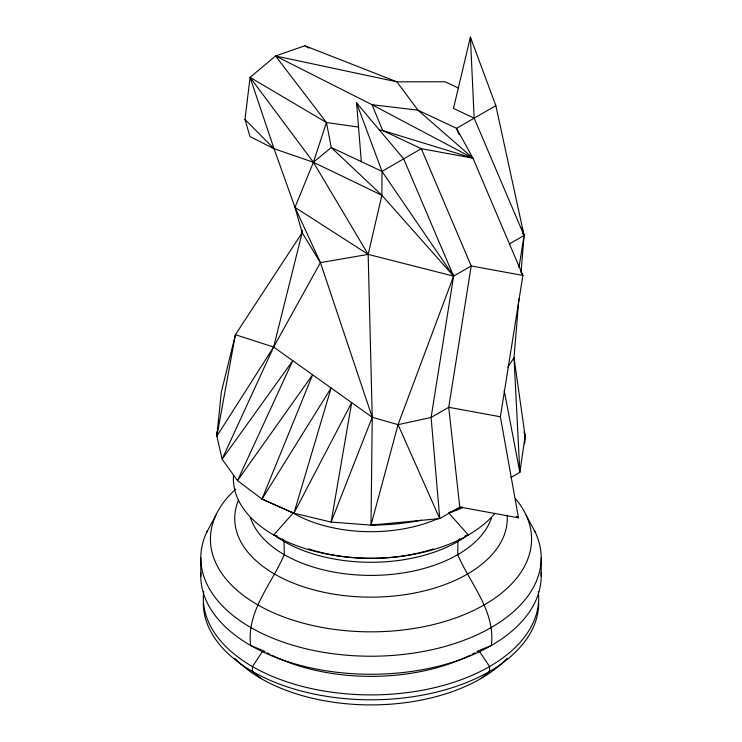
<?xml version="1.0" encoding="UTF-8"?>
<svg xmlns="http://www.w3.org/2000/svg" width="742" height="742" viewBox="0 0 742 742"><rect width="100%" height="100%" fill="white"/><g stroke="black" fill="none" stroke-linecap="round" stroke-linejoin="round"><path stroke-width="1.11" d="M302.161 230.4L302.152 232.7L273.631 347.052L222.118 459.159L237.514 480.621L262.009 499.051L293.155 513.084L273.687 534.991L276.914 535.798M421.373 520.225A154.132 88.984 0 0 1 371 525.113L372.243 417.264L368.162 254.385L381.889 195.294L382 171.374L356.568 102.832L403.685 158.853L453.603 276.135L431.102 417.468L439.756 518.602L371 525.113L331.108 522.08L293.934 513.195L262.009 499.051L312.605 374.803L237.514 480.621L292.793 360.695L222.118 459.159L216.868 436.129A154.132 88.984 0 0 1 217.054 431.714M302.337 230.437L302.152 232.7L235.4 334.707L221.255 392.453L216.868 436.129L273.631 347.052L320.433 262.631L368.162 254.385L453.603 276.135L471.216 265.961L522.878 275.44L500.377 416.781L518.482 517.814L459.78 507.046L439.756 518.602L398.064 424.656L453.603 276.135L452.509 274.104M518.862 298.887L514.021 357.709L519.845 472.366L510.839 477.57M521.042 272.36L524.075 235.446L495.841 105.642L470.409 37.1L453.473 108.434L474.157 118.163L524.075 235.446L518.992 267.361M521.236 272.462L522.878 275.44L472.96 158.167L417.932 110.168L396.933 81.833L275.57 55.984L326.452 122.513L331.257 147.5L382 171.374L453.603 276.135L381.889 195.294L313.402 162.257L274.021 148.706L249.961 136.547L244.981 119.462L250.073 77.372L275.57 55.984L304.823 45.754L396.933 81.833L445.107 81.768L458.575 88.112M507.797 367.244L514.021 357.709L525.132 436.129L519.845 472.366L504.189 390.44M216.868 436.129L235.4 334.707L273.631 347.052L372.243 417.264L398.064 424.656L431.102 417.468L448.725 407.302L500.377 416.781M371 525.113L398.064 424.656M320.433 262.631L294.991 207.38L313.402 162.257L326.452 122.513L250.073 77.372L274.021 148.706L294.991 207.38L302.152 232.7L320.433 262.631L372.243 417.264L331.108 522.08L351.68 402.628L293.934 513.195L331.127 387.992L262.009 499.051M206.591 532.524L215.894 515.143M459.65 538.72L457.953 541.484L457.721 554.673C470.447 584.288 495.61 611.139 491.352 645.484L479.926 650.131M294.991 207.38L368.162 254.385L313.402 162.257L331.257 147.5L381.889 195.294M480.779 678.642L489.562 671.445L489.562 666.539L478.887 650.558A152.583 88.094 0 0 1 477.013 651.624M382 171.374L421.308 148.688L472.96 158.167L456.543 128.338L417.932 110.168L372.011 104.705L275.57 55.984M495.841 105.642L456.543 128.338L459.261 134.738M509.392 243.923L524.075 235.446L521.988 227.646M465.086 535.798L468.313 534.991L448.845 513.084L462.34 506.999M326.452 122.513L358.59 127.086M379.245 130.026L382.687 130.518L472.96 158.167L372.011 104.705L382.687 130.518L421.308 148.688L471.216 265.961L448.725 407.302L459.78 507.046M262.074 650.131L250.648 645.484C246.39 611.139 271.553 584.288 284.279 554.673L284.047 541.484L282.35 538.72M516.404 516.803L518.482 517.814L516.478 516.664M304.823 45.754L308.848 48.063M261.221 678.642L252.438 671.445L252.438 666.539L263.113 650.558A152.583 88.094 0 0 0 264.987 651.624M244.981 119.462L274.021 148.706M250.073 77.372L313.402 162.257M357.709 104.845L356.568 102.832L361.317 161.645M522.989 233.415L524.075 235.446M526.106 515.143L535.409 532.524M524.279 432.799L525.132 436.129A154.132 88.984 0 0 1 524.548 443.864M524.13 431.742L525.132 436.129M470.595 39.409L470.409 37.1L474.157 118.163M541.206 557.965L541.206 575.996M200.794 557.965L200.794 575.996M494.979 513.297A137.622 79.45 0 0 1 337.61 555.888A137.622 79.45 0 0 1 233.498 475.548M534.49 530.641A170.206 98.269 0 0 1 371 656.225A170.206 98.269 0 0 1 207.51 530.641M515.764 499.014A160.578 92.704 0 0 1 361.168 631.665A160.578 92.704 0 0 1 235.817 489.099M507.148 515.245A136.268 78.671 0 0 1 357.848 596.781A136.268 78.671 0 0 1 238.46 500.201M491.547 517.628A122.643 70.805 0 0 1 371 575.412A122.643 70.805 0 0 1 250.453 517.628M465.809 536.494A122.968 71 0 0 1 276.191 536.494M433.467 548.867A126.984 73.31 0 0 1 308.533 548.867M450.95 511.841A110.094 63.562 0 0 1 448.845 513.084M438.021 518.565A110.094 63.562 0 0 1 291.05 511.841M538.673 602.996A167.673 96.803 0 0 1 371 699.799A167.673 96.803 0 0 1 203.327 602.996M507.166 658.321A155.254 89.634 0 0 1 371 704.9A155.254 89.634 0 0 1 234.834 658.321M538.284 591.504A167.673 96.803 0 0 1 371 694.892A167.673 96.803 0 0 1 203.716 591.504M475.084 652.682A152.583 88.094 0 0 1 472.135 654.231M470.122 655.242A152.583 88.094 0 0 1 271.878 655.242M269.865 654.231A152.583 88.094 0 0 1 266.916 652.682M541.103 572.666A170.206 98.269 0 0 1 371 674.265A170.206 98.269 0 0 1 200.897 572.666M462.21 507.862A154.132 88.984 0 0 1 449.179 512.824"/></g></svg>
